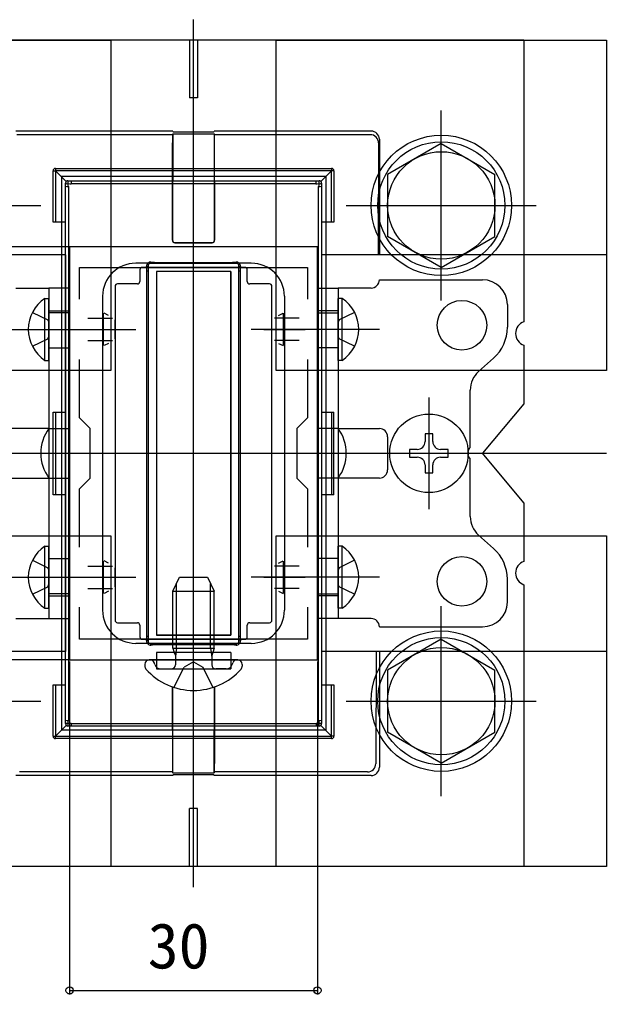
# Model space of a CAD drawing. Units: millimetres, scale not verified. Extents: x -875 to 875, y -1300 to 1293.
# Drawn here: x 289.5 to 431.7, y -240.7 to -4.7 of the extents above; entities that cross this region are included whole.
import ezdxf
from ezdxf.enums import TextEntityAlignment as Align

# ---------------------------------------------------------------- set-up
doc = ezdxf.new("R2010")
doc.units = ezdxf.units.MM
doc.header["$LTSCALE"] = 8
for name, color, linetype in [('0-3_YKK_11', 7, 'Continuous'), ('0-4_YKK_12', 2, 'Continuous'), ('0-5_YKK_13', 4, 'Continuous'), ('0-6_YKK_D', 6, 'Continuous'), ('0-8_YSS_K', 3, 'Continuous')]:
    doc.layers.add(name, color=color, linetype=linetype)
doc.styles.add('ＭＳ ゴシック', font='')
doc.styles.get('ＭＳ ゴシック').set_extended_font_data('MS Gothic')

msp = doc.modelspace()

# ---------------------------------------------------------------- linework, layer by layer
at = {"layer": '0-3_YKK_11'}
for p, q in [((309.68, -74.697), (309.68, -84.697)), ((353.68, -74.697), (353.68, -84.697)), ((304.68, -79.697), (314.68, -79.697)), ((348.68, -79.697), (358.68, -79.697)), ((309.68, -134.697), (309.68, -144.697)), ((353.68, -134.697), (353.68, -144.697)), ((304.68, -139.697), (314.68, -139.697)), ((348.68, -139.697), (358.68, -139.697))]:
    msp.add_line(p, q, dxfattribs=at)
msp.add_lwpolyline([(301.68, -59.697), (301.68, -159.697), (361.68, -159.697), (361.68, -59.697)], close=True, dxfattribs=at)
for points in [[(304.08, -72.43), (304.08, -64.697), (359.28, -64.697), (359.28, -72.43)], [(304.08, -132.43), (304.08, -118.297), (306.68, -115.697), (306.68, -103.697), (304.08, -101.097), (304.08, -86.963)], [(359.28, -86.963), (359.28, -101.097), (356.68, -103.697), (356.68, -115.697), (359.28, -118.297), (359.28, -132.43)], [(359.28, -146.963), (359.28, -154.697), (304.08, -154.697), (304.08, -146.963)]]:
    msp.add_lwpolyline(points, dxfattribs=at)
at = {"layer": '0-4_YKK_12'}
for p, q in [((331.68, -214.697), (331.68, -4.697)), ((300.68, -61.697), (214.163, -61.697)), ((345.68, -63.697), (317.68, -63.697)), ((362.68, -61.697), (362.68, -157.697)), ((431.68, -61.697), (362.68, -61.697)), ((309.68, -71.697), (309.68, -147.697)), ((353.68, -71.697), (353.68, -147.697)), ((345.68, -155.697), (317.68, -155.697)), ((431.68, -157.697), (362.68, -157.697))]:
    msp.add_line(p, q, dxfattribs=at)
msp.add_lwpolyline([(300.68, -61.697), (300.68, -157.697), (215.035, -157.697)], dxfattribs=at)
for centre, start, end in [((317.68, -71.697), 90, 180), ((345.68, -71.697), 0, 90), ((317.68, -147.697), 180, 270), ((345.68, -147.697), 270, 0)]:
    msp.add_arc(centre, 8, start, end, dxfattribs=at)
at = {"layer": '0-5_YKK_13'}
for p, q in [((411.68, -9.697), (251.68, -9.697)), ((330.68, -9.697), (330.68, -23.697)), ((332.68, -9.697), (332.68, -23.697)), ((411.68, -9.697), (411.68, -77.868)), ((332.68, -23.697), (330.68, -23.697)), ((391.68, -72.697), (391.68, -26.697)), ((326.68, -31.697), (288.68, -31.697)), ((326.608, -32.581), (288.862, -32.581)), ((326.608, -32.581), (326.678, -32.371)), ((326.678, -32.371), (336.682, -32.371)), ((326.68, -31.697), (326.75, -31.907)), ((326.75, -31.907), (336.61, -31.907)), ((336.61, -31.907), (336.68, -31.697)), ((374.68, -31.697), (336.68, -31.697)), ((336.751, -32.581), (336.682, -32.371)), ((374.498, -32.581), (336.751, -32.581)), ((376.498, -34.59), (376.374, -61.697)), ((376.68, -33.697), (376.68, -61.697)), ((391.68, -34.697), (378.68, -42.18)), ((391.68, -34.697), (404.68, -42.18)), ((297.68, -53.741), (297.68, -41.341)), ((297.68, -41.341), (298.28, -41.341)), ((298.28, -40.741), (365.08, -40.741)), ((298.28, -40.741), (298.28, -41.341)), ((365.08, -41.341), (298.28, -41.341)), ((300.856, -43.917), (298.28, -41.341)), ((298.28, -41.341), (298.28, -53.741)), ((362.504, -43.917), (365.08, -41.341)), ((365.08, -40.741), (365.08, -41.341)), ((365.68, -41.341), (365.08, -41.341)), ((365.08, -53.741), (365.08, -41.341)), ((365.68, -41.341), (365.68, -53.741)), ((378.68, -42.18), (378.68, -57.213)), ((404.68, -57.191), (404.68, -42.18)), ((300.68, -45.072), (300.68, -44.341)), ((301.28, -43.741), (302.09, -43.741)), ((302.09, -43.741), (361.27, -43.741)), ((302.09, -43.741), (302.09, -44.486)), ((361.27, -44.486), (302.09, -44.486)), ((361.27, -43.741), (362.08, -43.741)), ((361.27, -43.741), (361.27, -44.486)), ((362.68, -44.341), (362.68, -45.072)), ((363.68, -42.697), (363.68, -176.697)), ((300.68, -174.321), (300.68, -45.072)), ((301.381, -45.117), (301.381, -174.366)), ((361.978, -174.366), (361.978, -45.117)), ((362.68, -45.072), (362.68, -174.321)), ((248.68, -49.697), (294.68, -49.697)), ((368.68, -49.697), (414.68, -49.697)), ((300.68, -53.741), (297.68, -53.741)), ((365.68, -53.741), (362.68, -53.741)), ((327.175, -58.732), (336.185, -58.732)), ((327.21, -58.697), (336.15, -58.697)), ((391.68, -64.697), (378.68, -57.213)), ((391.68, -64.697), (404.68, -57.213)), ((322.405, -63.478), (340.955, -63.478)), ((322.405, -63.741), (322.405, -63.478)), ((340.955, -63.478), (340.955, -63.741)), ((318.68, -65.297), (318.68, -68.097)), ((344.08, -64.697), (319.28, -64.697)), ((320.389, -153.979), (320.389, -65.504)), ((320.68, -64.341), (320.68, -65.465)), ((320.68, -65.465), (320.68, -153.94)), ((322.405, -63.741), (321.28, -63.741)), ((340.955, -63.741), (322.405, -63.741)), ((340.68, -65.697), (322.68, -65.697)), ((322.68, -65.697), (322.68, -153.697)), ((340.68, -65.697), (340.68, -153.697)), ((342.08, -63.741), (340.955, -63.741)), ((342.68, -65.465), (342.68, -64.341)), ((342.68, -153.94), (342.68, -65.465)), ((342.971, -65.504), (342.971, -153.979)), ((344.68, -68.097), (344.68, -65.297)), ((376.68, -67.697), (401.68, -67.697)), ((288.68, -69.697), (296.68, -69.697)), ((312.68, -69.297), (312.68, -150.097)), ((318.08, -68.697), (313.28, -68.697)), ((350.08, -68.697), (345.28, -68.697)), ((350.68, -150.097), (350.68, -69.297)), ((374.68, -69.697), (366.68, -69.697)), ((295.662, -87.197), (295.662, -72.197)), ((295.662, -72.197), (296.68, -72.197)), ((296.68, -87.197), (296.68, -72.197)), ((367.698, -72.197), (366.68, -72.197)), ((366.68, -87.197), (366.68, -72.197)), ((367.698, -87.197), (367.698, -72.197)), ((296.68, -75.197), (301.68, -75.197)), ((366.68, -75.197), (361.68, -75.197)), ((407.68, -73.697), (407.68, -79.206)), ((301.68, -75.697), (296.68, -75.697)), ((306.079, -77.005), (312.071, -77.005)), ((309.88, -83.598), (309.88, -75.795)), ((311.102, -76.308), (310.008, -75.761)), ((312.68, -82.006), (312.68, -77.387)), ((350.68, -82.006), (350.68, -77.387)), ((357.281, -77.005), (351.289, -77.005)), ((352.257, -76.308), (353.351, -75.761)), ((353.48, -83.598), (353.48, -75.795)), ((361.68, -75.697), (366.68, -75.697)), ((286.68, -79.697), (317.68, -79.697)), ((376.68, -79.697), (345.68, -79.697)), ((306.079, -82.388), (312.071, -82.388)), ((357.281, -82.388), (351.289, -82.388)), ((296.68, -84.197), (301.68, -84.197)), ((311.102, -83.085), (310.008, -83.632)), ((352.257, -83.085), (353.351, -83.632)), ((366.68, -84.197), (361.68, -84.197)), ((411.68, -83.525), (411.68, -97.697)), ((295.662, -87.197), (296.68, -87.197)), ((367.698, -87.197), (366.68, -87.197)), ((404.323, -86.68), (400.694, -89.907)), ((398.68, -108.268), (398.68, -94.391)), ((388.68, -96.197), (388.68, -123.197)), ((411.68, -97.697), (401.68, -109.697)), ((297.68, -99.741), (300.68, -99.741)), ((297.68, -119.741), (297.68, -99.741)), ((298.28, -99.741), (298.28, -119.741)), ((362.68, -99.741), (365.68, -99.741)), ((365.08, -99.741), (365.08, -119.741)), ((365.68, -119.741), (365.68, -99.741)), ((296.68, -103.697), (286.68, -103.697)), ((296.68, -103.697), (301.68, -103.697)), ((366.68, -103.697), (361.68, -103.697)), ((366.68, -103.697), (376.68, -103.697)), ((378.68, -105.697), (378.68, -113.697)), ((375.18, -109.697), (402.18, -109.697)), ((411.68, -121.697), (401.68, -109.697)), ((387.74, -112.517), (387.74, -114.397)), ((398.68, -125.002), (398.68, -111.125)), ((286.68, -115.697), (296.68, -115.697)), ((296.68, -115.697), (301.68, -115.697)), ((366.68, -115.697), (361.68, -115.697)), ((376.68, -115.697), (366.68, -115.697)), ((300.68, -119.741), (297.68, -119.741)), ((365.68, -119.741), (362.68, -119.741)), ((411.68, -121.697), (411.68, -135.868)), ((404.323, -132.713), (400.694, -129.487)), ((296.68, -147.197), (296.68, -132.197)), ((366.68, -147.197), (366.68, -132.197)), ((292.661, -135.597), (296.372, -137.407)), ((296.68, -135.197), (301.68, -135.197)), ((309.88, -143.598), (309.88, -135.795)), ((311.102, -136.308), (310.008, -135.761)), ((352.257, -136.308), (353.351, -135.761)), ((353.48, -143.598), (353.48, -135.795)), ((366.68, -135.197), (361.68, -135.197)), ((370.698, -135.597), (366.987, -137.407)), ((296.372, -137.407), (296.68, -137.985)), ((306.079, -137.005), (312.071, -137.005)), ((312.68, -142.006), (312.68, -137.387)), ((331.68, -168.704), (331.68, -137.87)), ((350.68, -142.006), (350.68, -137.387)), ((357.281, -137.005), (351.289, -137.005)), ((366.987, -137.407), (366.68, -137.985)), ((286.68, -139.697), (317.68, -139.697)), ((327.546, -156.897), (327.546, -141.256)), ((335.08, -139.697), (336.68, -143.097)), ((335.814, -156.897), (335.814, -141.256)), ((376.68, -139.697), (345.68, -139.697)), ((407.68, -145.697), (407.68, -140.187)), ((411.68, -141.525), (411.68, -209.697)), ((301.68, -143.697), (296.68, -143.697)), ((306.079, -142.388), (312.071, -142.388)), ((311.102, -143.085), (310.008, -143.632)), ((326.68, -143.097), (336.68, -143.097)), ((326.68, -156.897), (326.68, -143.097)), ((336.68, -156.897), (336.68, -143.097)), ((357.281, -142.388), (351.289, -142.388)), ((352.257, -143.085), (353.351, -143.632)), ((361.68, -143.697), (366.68, -143.697)), ((296.68, -144.197), (301.68, -144.197)), ((366.68, -144.197), (361.68, -144.197)), ((295.662, -147.197), (296.68, -147.197)), ((367.698, -147.197), (366.68, -147.197)), ((391.68, -192.697), (391.68, -146.697)), ((288.68, -149.697), (296.68, -149.697)), ((313.28, -150.697), (318.08, -150.697)), ((345.28, -150.697), (350.08, -150.697)), ((374.68, -149.697), (366.68, -149.697)), ((318.68, -151.297), (318.68, -154.097)), ((344.68, -154.097), (344.68, -151.297)), ((376.68, -151.697), (401.68, -151.697)), ((319.28, -154.697), (344.08, -154.697)), ((320.68, -153.94), (320.68, -155.141)), ((322.485, -155.741), (322.485, -156.062)), ((340.68, -153.697), (322.68, -153.697)), ((340.875, -155.741), (342.08, -155.741)), ((340.875, -156.062), (340.875, -155.741)), ((342.68, -155.141), (342.68, -153.94)), ((391.68, -154.697), (378.68, -162.18)), ((391.68, -154.697), (404.68, -162.18)), ((340.875, -156.062), (322.485, -156.062)), ((326.68, -156.897), (336.68, -156.897)), ((340.68, -157.897), (340.68, -161.897)), ((375.936, -157.697), (375.812, -184.824)), ((376.68, -157.697), (376.68, -185.699)), ((321.178, -159.697), (320.97, -159.697)), ((342.182, -159.697), (321.178, -159.697)), ((322.296, -160.844), (322.118, -160.355)), ((331.68, -160.209), (329.39, -161.427)), ((331.68, -160.209), (333.97, -161.427)), ((341.064, -160.844), (341.242, -160.355)), ((319.88, -160.787), (319.88, -161.184)), ((322.68, -161.897), (340.68, -161.897)), ((323.799, -161.897), (326.28, -161.897)), ((326.936, -166.348), (329.39, -161.427)), ((336.423, -166.348), (333.97, -161.427)), ((339.56, -161.897), (337.08, -161.897)), ((343.48, -160.787), (343.48, -161.184)), ((378.68, -162.18), (378.68, -177.213)), ((404.68, -177.191), (404.68, -162.18)), ((297.68, -165.741), (300.68, -165.741)), ((297.68, -178.141), (297.68, -165.741)), ((298.28, -165.741), (298.28, -178.141)), ((326.575, -166.226), (326.575, -184.815)), ((326.678, -187.022), (326.624, -166.243)), ((336.682, -187.022), (336.735, -166.243)), ((336.785, -166.226), (336.785, -184.815)), ((362.68, -165.741), (365.68, -165.741)), ((365.68, -165.741), (365.68, -178.141)), ((248.68, -169.697), (294.68, -169.697)), ((368.68, -169.697), (414.68, -169.697)), ((300.68, -175.141), (300.68, -174.321)), ((362.68, -174.321), (362.68, -175.141)), ((300.856, -175.566), (298.28, -178.141)), ((363.68, -176.697), (299.68, -176.697)), ((302.02, -175.741), (301.28, -175.741)), ((302.02, -175.084), (302.02, -175.741)), ((302.02, -175.084), (361.34, -175.084)), ((361.34, -175.741), (302.02, -175.741)), ((361.34, -175.084), (361.34, -175.741)), ((362.08, -175.741), (361.34, -175.741)), ((362.504, -175.566), (365.08, -178.141)), ((297.68, -178.141), (298.28, -178.141)), ((298.28, -178.141), (365.08, -178.141)), ((298.28, -178.741), (298.28, -178.141)), ((365.08, -178.741), (298.28, -178.741)), ((365.08, -178.741), (365.08, -178.141)), ((391.68, -184.697), (378.68, -177.213)), ((391.68, -184.697), (404.68, -177.213)), ((326.68, -187.697), (288.668, -187.697)), ((326.608, -186.812), (289.545, -186.812)), ((326.608, -186.812), (326.678, -187.022)), ((326.678, -187.022), (336.682, -187.022)), ((326.68, -187.697), (326.75, -187.486)), ((326.75, -187.486), (336.61, -187.486)), ((336.61, -187.486), (336.68, -187.697)), ((374.692, -187.697), (336.68, -187.697)), ((336.751, -186.812), (336.682, -187.022)), ((373.815, -186.812), (336.751, -186.812)), ((332.68, -195.697), (330.68, -195.697)), ((330.68, -209.697), (330.68, -195.697)), ((332.68, -209.697), (332.68, -195.697)), ((411.68, -209.697), (251.68, -209.697))]:
    msp.add_line(p, q, dxfattribs=at)
for points in [[(311.68, -9.697), (311.68, -89.697), (231.68, -89.697), (231.68, -9.697)], [(431.68, -9.697), (431.68, -89.697), (351.68, -89.697), (351.68, -9.697)], [(340.68, -153.697), (340.68, -65.697), (322.68, -65.697), (322.68, -153.697)], [(301.68, -149.697), (301.68, -69.697), (296.68, -69.697), (296.68, -149.697)], [(361.68, -149.697), (361.68, -69.697), (366.68, -69.697), (366.68, -149.697)], [(311.68, -129.697), (311.68, -209.697), (231.68, -209.697), (231.68, -129.697)], [(431.68, -129.697), (431.68, -209.697), (351.68, -209.697), (351.68, -129.697)]]:
    msp.add_lwpolyline(points, close=True, dxfattribs=at)
for points in [[(326.678, -32.371), (326.619, -55.32), (326.612, -58.095)], [(336.682, -32.371), (336.741, -55.32), (336.748, -58.095)], [(326.575, -58.132), (326.575, -55.32), (326.575, -34.578)], [(336.785, -58.132), (336.785, -55.32), (336.785, -34.578)], [(363.68, -42.697), (299.68, -42.697), (299.68, -176.697)], [(292.661, -75.597), (296.372, -77.407), (296.68, -77.985)], [(370.698, -75.597), (366.987, -77.407), (366.68, -77.985)], [(292.661, -83.797), (296.372, -81.987), (296.68, -81.409)], [(370.698, -83.797), (366.987, -81.987), (366.68, -81.409)], [(389.62, -106.877), (389.62, -104.997), (387.74, -104.997), (387.74, -106.877)], [(385.86, -108.757), (383.98, -108.757), (383.98, -110.637), (385.86, -110.637)], [(391.5, -110.637), (393.38, -110.637), (393.38, -108.757), (391.5, -108.757)], [(387.74, -114.397), (389.62, -114.397), (389.62, -112.517)], [(295.662, -147.197), (295.662, -132.197), (296.68, -132.197)], [(367.698, -147.197), (367.698, -132.197), (366.68, -132.197)], [(292.661, -143.797), (296.372, -141.987), (296.68, -141.409)], [(326.68, -143.097), (328.28, -139.697), (335.08, -139.697)], [(370.698, -143.797), (366.987, -141.987), (366.68, -141.409)], [(321.28, -155.741), (322.485, -155.741), (340.875, -155.741)], [(340.68, -157.897), (322.68, -157.897), (322.68, -161.897)], [(326.68, -156.897), (327.018, -157.897), (327.28, -158.669)], [(327.546, -156.897), (327.425, -157.897), (327.28, -159.097)], [(335.814, -156.897), (335.935, -157.897), (336.08, -159.097)], [(336.68, -156.897), (336.341, -157.897), (336.08, -158.669)], [(327.28, -158.669), (327.28, -159.697), (327.28, -160.897)], [(336.08, -158.669), (336.08, -159.697), (336.08, -160.897)], [(342.389, -159.697), (342.182, -159.697), (341.48, -159.697)], [(365.68, -178.141), (365.08, -178.141), (365.08, -165.741)]]:
    msp.add_lwpolyline(points, dxfattribs=at)
for centre, radius in [((391.68, -49.697), 17), ((391.68, -49.697), 15.4), ((391.68, -49.697), 13), ((396.68, -78.697), 6), ((388.68, -109.697), 9.5), ((396.68, -140.697), 6), ((391.68, -169.697), 17), ((391.68, -169.697), 15.4), ((391.68, -169.697), 13)]:
    msp.add_circle(centre, radius, dxfattribs=at)
for centre, radius, start, end in [((374.498, -34.581), 2, 359.7383, 90), ((374.68, -33.697), 2, 0, 90), ((298.28, -41.341), 0.6, 90, 180), ((365.08, -41.341), 0.6, 0, 90), ((301.28, -44.341), 0.6, 90, 180), ((301.163, -43.28), 1.166, 245.50762, 278.40152), ((299.3, -44.243), 2.042, 354.65366, 14.23396), ((364.059, -44.243), 2.042, 165.76604, 185.34634), ((362.196, -43.28), 1.166, 261.59848, 294.49238), ((362.08, -44.341), 0.6, 0, 90), ((301.186, -42.648), 2.477, 258.19876, 274.51239), ((362.173, -42.648), 2.477, 265.48761, 281.80124), ((321.284, -64.376), 0.965, 85.24763, 185.0487), ((320.882, -63.465), 0.484, 325.23447, 5.98325), ((342.477, -63.465), 0.484, 174.01675, 214.76553), ((342.076, -64.376), 0.965, 354.94378, 94.75989), ((320.375, -64.024), 0.44, 263.21027, 313.86521), ((320.436, -64.751), 0.754, 266.36803, 288.83101), ((321.28, -64.341), 0.6, 90, 180), ((342.08, -64.341), 0.6, 0, 90), ((342.923, -64.751), 0.754, 251.16899, 273.63197), ((342.985, -64.024), 0.44, 226.13479, 276.78973), ((374.68, -67.697), 2, 270, 0), ((401.68, -73.697), 6, 0, 90), ((300.734, -79.697), 9.054, 124.06671, 235.93329), ((362.626, -79.697), 9.054, 304.06671, 55.93329), ((412.68, -80.697), 3, 109.47122, 250.52878), ((397.68, -79.206), 10, 311.63354, 0), ((404.68, -94.391), 6, 131.63354, 180), ((304.68, -109.697), 10, 143.1301, 216.8699), ((358.68, -109.697), 10, 323.1301, 36.8699), ((376.68, -105.697), 2, 0, 90), ((385.86, -106.877), 1.88, 270, 0), ((391.5, -106.877), 1.88, 180, 270), ((400.08, -109.697), 2, 134.427, 225.573), ((385.86, -112.517), 1.88, 0, 90), ((391.5, -112.517), 1.88, 90, 180), ((376.68, -113.697), 2, 270, 0), ((404.68, -125.002), 6, 180, 228.36646), ((300.734, -139.697), 9.054, 124.06671, 235.93329), ((362.626, -139.697), 9.054, 304.06671, 55.93329), ((397.68, -140.187), 10, 0, 48.36646), ((412.68, -138.697), 3, 109.47122, 250.52878), ((401.68, -145.697), 6, 270, 0), ((374.68, -151.697), 2, 0, 90), ((321.278, -155.175), 0.962, 175.06323, 275.18399), ((320.385, -155.968), 0.878, 70.35948, 94.26698), ((320.436, -153.226), 0.754, 266.36803, 288.83101), ((321.28, -155.141), 0.6, 180, 270), ((320.743, -156.064), 0.626, 353.54785, 30.96417), ((342.617, -156.064), 0.626, 149.03583, 186.45215), ((342.082, -155.176), 0.962, 264.8078, 4.94499), ((342.08, -155.141), 0.6, 270, 0), ((342.923, -153.226), 0.754, 251.16899, 273.63197), ((342.975, -155.968), 0.878, 85.73302, 109.64052), ((320.97, -160.787), 1.091, 90, 180), ((321.178, -160.697), 1, 20, 90), ((342.182, -160.697), 1, 90, 160), ((342.389, -160.787), 1.091, 0, 90), ((320.98, -161.184), 1.1, 180, 221.56083), ((331.68, -151.697), 15.4, 221.56083, 318.43917), ((323.799, -160.297), 1.6, 200, 270), ((326.28, -160.897), 1, 270, 0), ((337.08, -160.897), 1, 180, 270), ((339.56, -160.297), 1.6, 270, 340), ((342.38, -161.184), 1.1, 318.43917, 0), ((301.186, -171.897), 2.477, 258.19876, 274.51239), ((362.173, -171.897), 2.477, 265.48761, 281.80124), ((301.157, -185.941), 10.811, 89.09507, 92.53185), ((301.28, -175.141), 0.6, 180, 270), ((299.391, -175.285), 1.944, 346.42187, 4.51215), ((363.969, -175.285), 1.944, 175.48785, 193.57813), ((362.202, -185.941), 10.811, 87.46815, 90.90493), ((362.08, -175.141), 0.6, 270, 0), ((298.28, -178.141), 0.6, 180, 270), ((365.08, -178.141), 0.6, 270, 0), ((373.808, -184.808), 2.004, 270.18156, 359.55613)]:
    msp.add_arc(centre, radius, start, end, dxfattribs=at)
for centre, major_axis, ratio, start_param, end_param in [((326.61, -34.578), (0, -2), 0.017455, 3.1939525, 4.712389), ((336.75, -34.578), (0, -2), 0.017455, 1.5707963, 3.0892328), ((300.984, -44.341), (6.082, -0.425), 0.01114, 4.7707145, 4.8960301), ((301.28, -44.637), (0.425, -6.082), 0.01114, 1.491105, 1.6034945), ((362.376, -44.341), (6.082, 0.425), 0.01114, 4.5287479, 4.6540634), ((362.08, -44.637), (-0.425, -6.082), 0.01114, 4.6796908, 4.7920803), ((327.175, -58.131), (0.424, 0.424), 0.999695, 2.3563468, 3.9268385), ((327.212, -58.095), (-0.246, -0.549), 0.996125, 5.1323772, 6.702869), ((336.148, -58.095), (0.246, -0.549), 0.996125, 5.8635017, 7.4339934), ((336.184, -58.131), (-0.424, 0.424), 0.999695, 2.3563468, 3.9268385), ((319.825, -63.141), (6.084, -0.43), 0.027874, 4.9700486, 5.1523045), ((343.535, -63.141), (6.084, 0.43), 0.027874, 4.2724735, 4.4547294), ((319.28, -65.297), (-0.424, 0.424), 0.999695, 5.4979394, 7.0684312), ((320.08, -63.396), (0.43, -6.084), 0.027874, 1.2150746, 1.3929019), ((343.28, -63.396), (-0.43, -6.084), 0.027874, 4.8902834, 5.0681107), ((344.08, -65.297), (0.424, 0.424), 0.999695, 5.4979394, 7.0684312), ((318.08, -68.097), (0.424, -0.424), 0.999695, 5.4979394, 7.0684312), ((345.28, -68.097), (-0.424, -0.424), 0.999695, 5.4979394, 7.0684312), ((313.28, -69.297), (-0.424, 0.424), 0.999695, 5.4979394, 7.0684312), ((350.08, -69.297), (0.424, 0.424), 0.999695, 5.4979394, 7.0684312), ((313.28, -150.097), (-0.424, -0.424), 0.999695, 5.4979394, 7.0684312), ((318.08, -151.297), (0.424, 0.424), 0.999695, 5.4979394, 7.0684312), ((345.28, -151.297), (-0.424, 0.424), 0.999695, 5.4979394, 7.0684312), ((350.08, -150.097), (0.424, -0.424), 0.999695, 5.4979394, 7.0684312), ((319.28, -154.097), (-0.424, -0.424), 0.999695, 5.4979394, 7.0684312), ((320.08, -156.605), (-0.428, -6.083), 0.022498, 1.8236152, 2.0187174), ((343.28, -156.605), (0.428, -6.083), 0.022498, 4.2644679, 4.4595701), ((344.08, -154.097), (0.424, -0.424), 0.999695, 5.4979394, 7.0684312), ((320.343, -156.341), (6.083, 0.428), 0.022498, 1.2094857, 1.40045), ((343.016, -156.341), (6.083, -0.428), 0.022498, 1.7411427, 1.9321069), ((301.28, -175.441), (-0.424, -6.081), 0.004381, 1.6219236, 1.7488196), ((362.08, -175.441), (0.424, -6.081), 0.004381, 4.5343657, 4.6612617), ((301.58, -175.141), (6.081, 0.424), 0.004381, 1.498021, 1.6118461), ((361.78, -175.141), (6.081, -0.424), 0.004381, 1.5297466, 1.6435716), ((326.61, -184.815), (0, 2), 0.017455, 1.5707963, 3.0892328), ((336.75, -184.815), (0, 2), 0.017455, 3.1939525, 4.712389), ((374.677, -185.685), (-0.974, 1.765), 0.991424, 2.6412593, 4.2047718)]:
    msp.add_ellipse(centre, major_axis=major_axis, ratio=ratio, start_param=start_param, end_param=end_param, dxfattribs=at)
at = {"layer": '0-6_YKK_D'}
for p, q in [((301.28, -59.697), (200.68, -59.697)), ((301.28, -159.697), (200.68, -159.697)), ((301.68, -160.097), (301.68, -240.697)), ((361.68, -160.097), (361.68, -240.697)), ((301.68, -239.697), (361.68, -239.697))]:
    msp.add_line(p, q, dxfattribs=at)
for centre in [(301.68, -239.697), (361.68, -239.697)]:
    msp.add_circle(centre, 0.875, dxfattribs=at)
at = {"layer": '0-8_YSS_K'}
msp.add_line((214.507, -109.697), (431.68, -109.697), dxfattribs=at)

# ---------------------------------------------------------------- texts
at = {"layer": '0-6_YKK_D', "style": 'ＭＳ ゴシック'}
msp.add_text('30', height=11, dxfattribs=at).set_placement((320.6, -237.697), align=Align.BOTTOM_LEFT)

doc.saveas('drawing.dxf')
